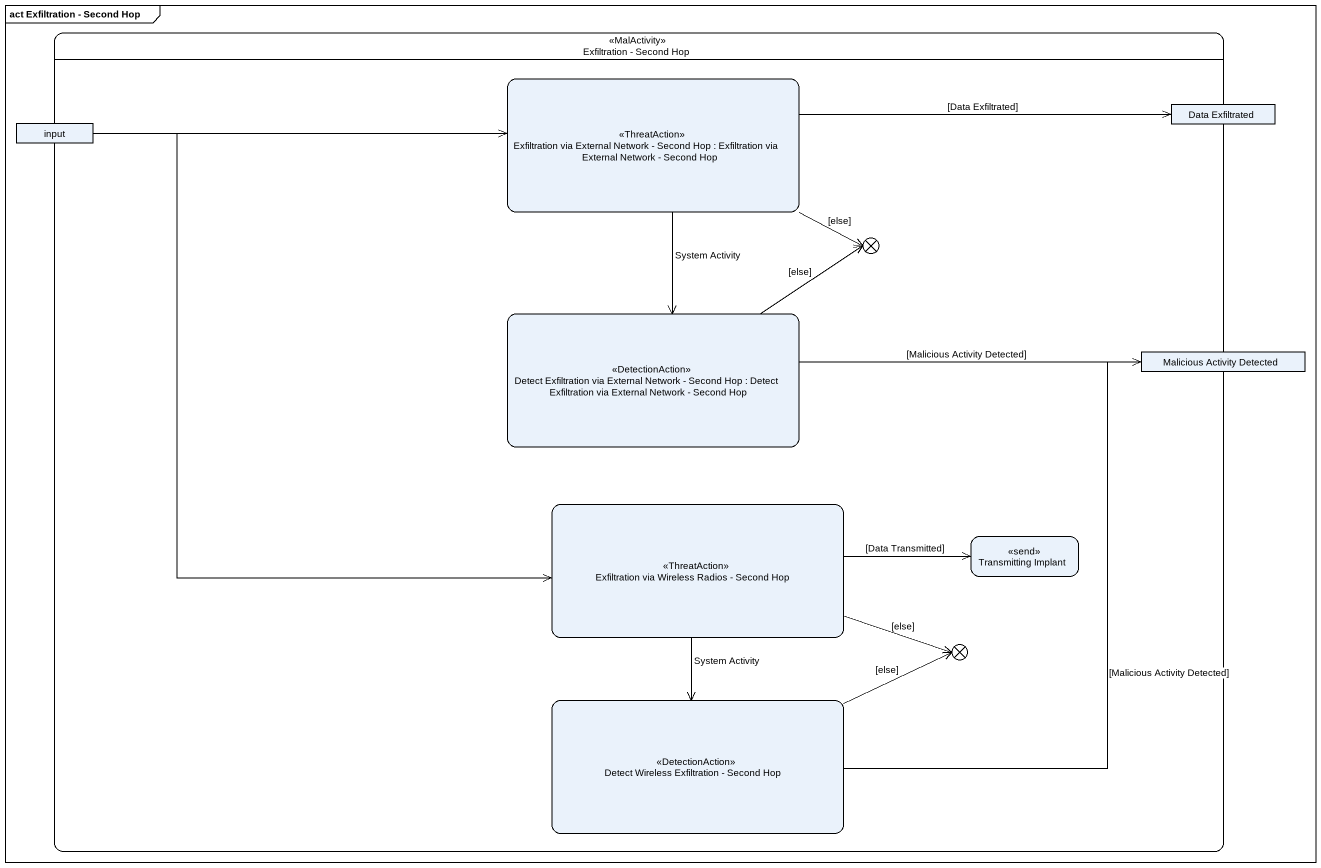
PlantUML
@startuml
mainframe act Exfiltration - Second Hop
hide empty description
state "Exfiltration - Second Hop" as Exfiltration_Second_Hop <<MalActivity>> {
  state "Exfiltration via External Network - Second Hop : Exfiltration via External Network - Second Hop" as Exfiltration_via_External <<ThreatAction>>
  state input <<object>>
  state "Data Exfiltrated" as Data_Exfiltrated <<object>>
  state flowfinal1 <<end>>
  state "Detect Exfiltration via External Network - Second Hop : Detect Exfiltration via External Network - Second Hop" as Detect_Exfiltration_via <<DetectionAction>>
  state "Malicious Activity Detected" as Malicious_Activity_Detected <<object>>
  state "Exfiltration via Wireless Radios - Second Hop" as Exfiltration_via_Wireless <<ThreatAction>>
  state "Transmitting Implant" as Transmitting_Implant <<send>>
  state flowfinal2 <<end>>
  state "Detect Wireless Exfiltration - Second Hop" as Detect_Wireless <<DetectionAction>>
}
Exfiltration_via_External -right-> Data_Exfiltrated : [Data Exfiltrated]
Exfiltration_via_External -right-> flowfinal1 : [else]
Exfiltration_via_External --> Detect_Exfiltration_via : System Activity
input -right-> Exfiltration_via_External
input --> Exfiltration_via_Wireless
Detect_Exfiltration_via -up-> flowfinal1 : [else]
Detect_Exfiltration_via -right-> Malicious_Activity_Detected : [Malicious Activity Detected]
Exfiltration_via_Wireless -right-> Transmitting_Implant : [Data Transmitted]
Exfiltration_via_Wireless -right-> flowfinal2 : [else]
Exfiltration_via_Wireless --> Detect_Wireless : System Activity
Detect_Wireless -up-> Malicious_Activity_Detected : [Malicious Activity Detected]
Detect_Wireless -right-> flowfinal2 : [else]
@enduml
